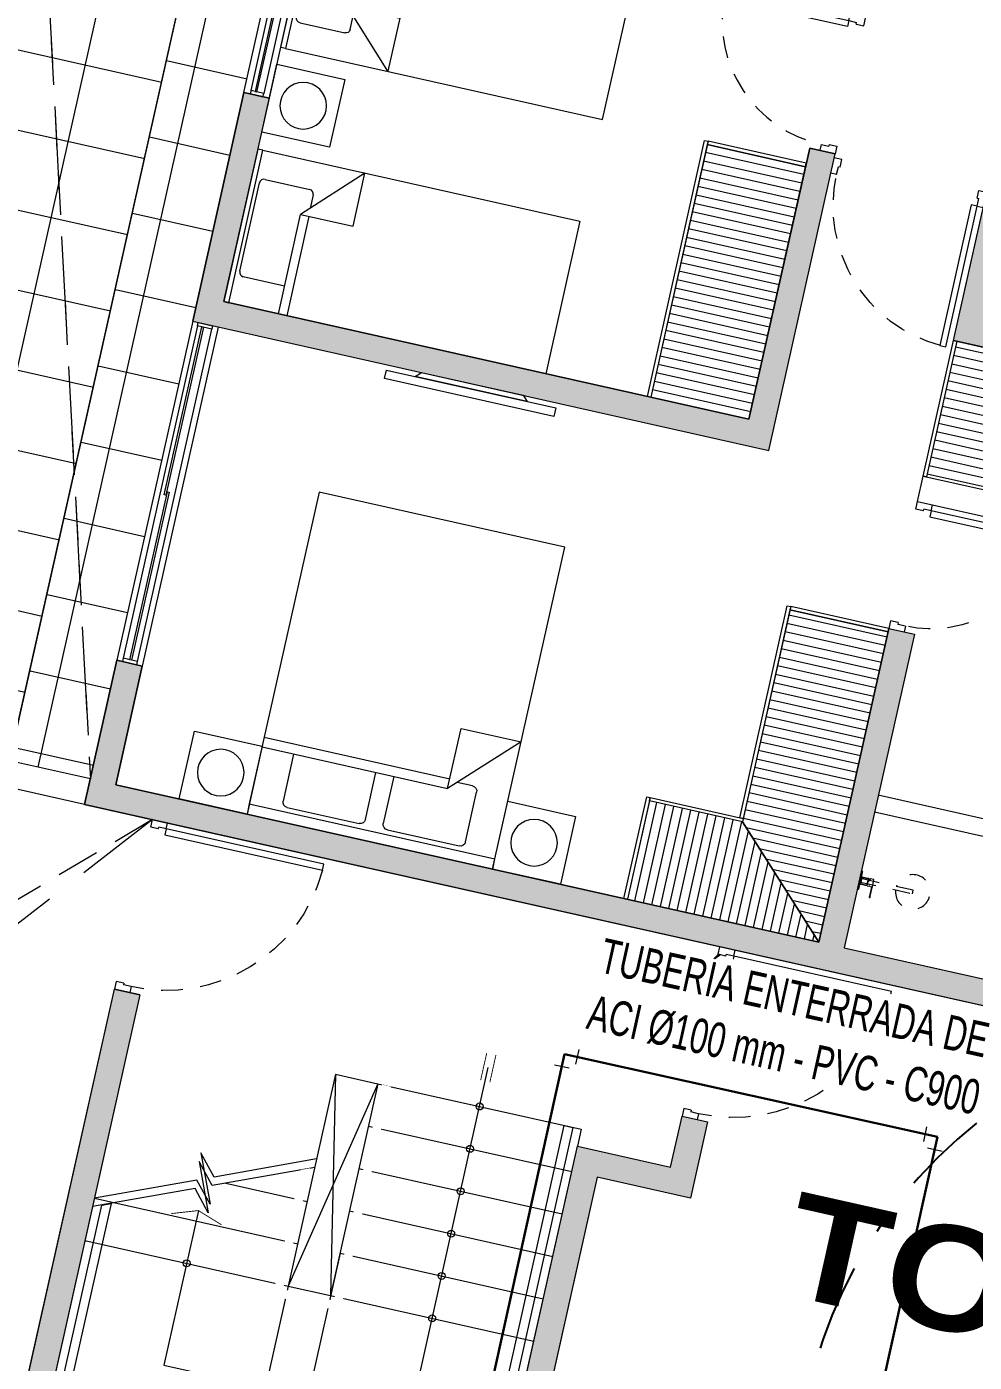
# Model space of a CAD drawing. Header units: millimetres. Extents: x 2471 to 2909, y 1327 to 1568.
# Drawn here: x 2610.78 to 2616.24, y 1438.12 to 1445.81 of the extents above; entities that cross this region are included whole.
import ezdxf
from ezdxf.xclip import XClip

# ---------------------------------------------------------------- set-up
doc = ezdxf.new("R2010")
doc.units = ezdxf.units.MM
doc.header["$XCLIPFRAME"] = 2
doc.set_wipeout_variables(frame=1)
for name, pattern in [('ACAD_ISO07W100', [3, 0, -3]), ('DASHED2', [0.375, 0.25, -0.125]), ('HIDDEN', [0.375, 0.25, -0.125]), ('TC_P1$0$HIDDEN2', [0.1875, 0.125, -0.0625]), ('TG_P1$0$DASHDOT', [1, 0.5, -0.25, 0, -0.25])]:
    doc.linetypes.add(name, pattern=pattern)
doc.layers.get('0').update_dxf_attribs({"color": 251, "lineweight": 9})
for name, color, linetype, lineweight in [('000 SOS 911 - ACCESORIOS ACI', 3, 'Continuous', 9), ('000 SOS 911 IE-Alarmas Contra Incendio', 100, 'CONTRA_FUEGO', 25), ('000 SOS 911 TEXTOS ACI', 7, 'Continuous', 9), ('000 SOS 911 TUB. ENTERRADA  ACI', 5, 'DASHED2', 25), ('A-EST PLACAS', 251, 'Continuous', 13), ('A-ESTRUCTURA-HATCH', 251, 'Continuous', 13), ('A-HATCH', 251, 'Continuous', 13), ('A-LINEAS', 251, 'Continuous', 13), ('A-MOBILIARIO', 251, 'Continuous', 13), ('A-MURO ALTO', 251, 'Continuous', 13), ('A-MURO BAJO', 251, 'Continuous', 13), ('A-MUROS', 251, 'Continuous', 13), ('A-PROYECCIONES', 251, 'HIDDEN', 13), ('A-SANITARIOS', 251, 'Continuous', 13), ('A_50_TextoSubtitulos', 251, 'Continuous', 13), ('DLP_EQUIPAMIENTO', 251, 'Continuous', 13), ('TC_P1$0$DLP_MOBILIARIO FIJO', 251, 'Continuous', 13)]:
    doc.layers.add(name, color=color, linetype=linetype, lineweight=lineweight)
doc.styles.add('ESC-50', font='romans.shx', dxfattribs={"width": 0.9, "height": 0.1})
doc.styles.add('PIPE', font='ARIALN.TTF', dxfattribs={"width": 0.8})
doc.styles.add('R140-200', font='ariblk.ttf', dxfattribs={"height": 0.5})
doc.styles.get("Standard").update_dxf_attribs({"font": 'arial.ttf'})
doc.linetypes.add('CONTRA_FUEGO', pattern='A,0.9,-0.15,["ACI",Standard,S=0.08,R=0,X=-0.08,Y=-0.03],-0.2', length=1.25)
doc.linetypes.add('Fire-50-Wall', pattern='A,0.5,-0.075,["I",ESC-50,S=1,R=0,X=-0.03,Y=-0.05],-0.05', length=0.625)

# ---------------------------------------------------------------- blocks, each defined once
blk = doc.blocks.new('ACCS.ELBOW.90')
at = {"layer": '000 SOS 911 - ACCESORIOS ACI', "color": 100}
for p, q in [((0.098, 0.168), (-0.098, 0.168)), ((0.168, -0.098), (0.168, 0.098))]:
    blk.add_line(p, q, dxfattribs=at)
at = {"layer": '000 SOS 911 - ACCESORIOS ACI', "color": 9}
for p in [(0, 0.168), (0.168, 0)]:
    blk.add_line(p, (0, 0), dxfattribs=at)
blk = doc.blocks.new('EST P2')
at = {"layer": 'A-ESTRUCTURA-HATCH'}
h = blk.add_hatch(dxfattribs=at)
h.set_pattern_fill('ANSI31', color=256, scale=0.02)
h.set_pattern_definition([(45, (-226392.07709, -8188163.05961), (-0.04490128060535, 0.04490128060535), [])])
h.paths.add_polyline_path([(-3.61, 5.05), (-3.61, 4.85), (-44.785, 4.85), (-44.785, -0.15), (-46.99, -0.15), (-46.99, -11.15), (-3.61, -11.1501), (-3.61, -11.4001), (-47.24, -11.4), (-47.24, 0.15), (-45.035, 0.15), (-45.035, 5.0497)])
h.paths.add_polyline_path([(5.8757, 4.85), (5.8757, 5.05), (35.53, 5.05), (35.53, 4.85)])
h.paths.add_polyline_path([(35.58, -11.1501), (71.88, -11.1501), (71.88, -11.4001), (35.58, -11.4)])
h.paths.add_polyline_path([(-3.56, -11.15), (35.53, -11.15), (35.53, -11.4001), (-3.56, -11.4001)])
edge = h.paths.add_edge_path()
edge.add_arc((63.3007, -0.15), 9.7, 360, 540)
edge.add_line((53.6007, -0.15), (53.8007, -0.15))
edge.add_arc((63.3007, -0.15), 9.5, 0, 180, ccw=False)
edge.add_line((72.8007, -0.15), (73.0007, -0.15))
h.paths.add_polyline_path([(47.915, 5.05), (35.58, 5.05), (35.58, 4.85), (47.915, 4.85)])
edge = h.paths.add_edge_path()
edge.add_arc((63.3007, -0.15), 3.3, 0.00108, 49.99451)
edge.add_line((65.4221, 2.3777), (65.4222, -0.15))
edge.add_line((65.4222, -0.15), (65.2722, -0.15))
edge.add_line((65.2722, -0.15), (65.2721, 2.4964))
edge.add_arc((63.3007, -0.15), 3.3, 53.31547, 179.99992)
edge.add_line((60.0007, -0.15), (59.8007, -0.15))
edge.add_arc((63.3007, -0.15), 3.5, 0.00102, 179.99993, ccw=False)
edge.add_line((66.8007, -0.1499), (66.6007, -0.1499))
edge.add_line((66.6007, -0.1499), (66.6007, -0.1499))
h.paths.add_polyline_path([(51.865, 4.85), (53.3757, 4.85), (53.3757, 5.05), (51.865, 5.05)])
blk = doc.blocks.new('A$C47ad906b')
at = {"color": 240, "true_color": 0xed1f24}
blk.add_wipeout([(-17.9532, 13.7815), (-20.1582, 13.7815), (-20.1582, 2.2315), (98.9618, 2.2315), (98.9618, 7.2315), (99.7906, 7.2315), (100.0824, 13.4817), (99.9399, 15.1384), (99.3011, 17.2957), (98.434, 18.891), (96.5864, 20.9381), (95.1524, 21.9277), (93.5658, 22.6443), (92.3725, 22.9752), (90.3824, 23.1815), (88.3592, 22.9682), (87.1113, 22.6133), (85.5861, 21.9127), (83.9074, 20.704), (82.6862, 19.3856), (82.1939, 18.6815), (75.1468, 18.6815), (75.1468, 19.1315), (74.5468, 19.1315), (74.5468, 18.6815), (70.6718, 18.6815), (70.6718, 19.1315), (70.0718, 19.1315), (70.0718, 18.6815), (59.808, 18.6815), (59.808, 19.5314), (55.8578, 19.5314), (55.8578, 18.6815), (37.3918, 18.6815), (9.6018, 18.6818), (9.6018, 19.1315), (9.0018, 19.1315), (9.0018, 18.6817), (7.6574, 18.6815), (7.6574, 19.5315), (3.7074, 19.5315), (3.7074, 18.6818), (-19.1926, 18.6819), (-19.1926, 18.4815), (-17.9532, 18.4815)], dxfattribs=at)
blk.add_blockref('EST P2', (27.0859, 13.6317))
blk = doc.blocks.new('TC_P1$0$EST.P1')
at = {"layer": 'A-EST PLACAS'}
h = blk.add_hatch(color=8, dxfattribs=at)
h.dxf.hatch_style = 1
h.paths.add_polyline_path([(9.15, 0.06), (9.15, 6.125), (10.65, 6.125), (10.65, 5.375), (10.8, 5.375), (10.8, 6.325), (9, 6.325), (9, 5.45), (7.5, 5.45), (7.5, 5.95), (7.35, 5.95), (7.35, 5.25), (9, 5.25), (9, 0.06)])
h.paths.add_polyline_path([(30.25, 10.125), (28.65, 10.125), (28.65, 13.225), (29.85, 13.225), (29.85, 13.375), (28.5, 13.375), (28.5, 9.975), (30.25, 9.975)])
h.paths.add_polyline_path([(31.05, 13.375), (31.2, 13.375), (31.2, 9.975), (31.05, 9.975)])
h.paths.add_polyline_path([(36.55, 13.85), (36.85, 13.85), (36.85, 13.7), (36.7, 13.7), (36.7, 10.625), (36.55, 10.625)])
h.paths.add_polyline_path([(33.6, 13.225), (33.6, 10.125), (32, 10.125), (32, 9.975), (33.75, 9.975), (33.75, 13.375), (32.4, 13.375), (32.4, 13.225)])
h.paths.add_polyline_path([(42.85, 13.7), (43.45, 13.7), (43.45, 13.85), (42.7, 13.85), (42.7, 10.45), (43.85, 10.45), (43.85, 10.6), (42.85, 10.6)])
h.paths.add_polyline_path([(44.65, 13.85), (44.65, 10.45), (44.8, 10.45), (44.8, 13.85)])
h.paths.add_polyline_path([(45.6, 10.6), (47.2, 10.6), (47.2, 13.7), (46, 13.7), (46, 13.85), (47.35, 13.85), (47.35, 10.45), (45.6, 10.45)])
h.paths.add_polyline_path([(42.85, 0.15), (43.45, 0.15), (43.45, 0), (42.7, 0), (42.7, 3.4), (43.85, 3.4), (43.85, 3.25), (42.85, 3.25)])
h.paths.add_polyline_path([(44.65, 0), (44.65, 3.4), (44.8, 3.4), (44.8, 0)])
h.paths.add_polyline_path([(45.6, 3.25), (47.2, 3.25), (47.2, 0.15), (46, 0.15), (46, 0), (47.35, 0), (47.35, 3.4), (45.6, 3.4)])
h.paths.add_polyline_path([(40, 3.5), (39.85, 3.5), (39.85, 0.15), (39.7, 0.15), (39.7, 0), (40, 0)])
h.paths.add_polyline_path([(30.25, 3.725), (28.65, 3.725), (28.65, 0.625), (29.85, 0.625), (29.85, 0.475), (28.5, 0.475), (28.5, 3.875), (30.25, 3.875)])
h.paths.add_polyline_path([(31.05, 0.475), (31.2, 0.475), (31.2, 3.875), (31.05, 3.875)])
h.paths.add_polyline_path([(36.55, 0), (36.85, 0), (36.85, 0.15), (36.7, 0.15), (36.7, 3.225), (36.55, 3.225)])
h.paths.add_polyline_path([(33.6, 0.625), (33.6, 3.725), (32, 3.725), (32, 3.875), (33.75, 3.875), (33.75, 0.475), (32.4, 0.475), (32.4, 0.625)])
h.paths.add_polyline_path([(23.65, 9.025), (23.65, 10.025), (23.5, 10.025), (23.5, 9.025)], flags=17)
h.paths.add_polyline_path([(17.1, 10.125), (18.7, 10.125), (18.7, 13.225), (17.5, 13.225), (17.5, 13.375), (18.85, 13.375), (18.85, 9.975), (17.1, 9.975)])
h.paths.add_polyline_path([(16.3, 13.375), (16.15, 13.375), (16.15, 9.975), (16.3, 9.975)])
h.paths.add_polyline_path([(10.5, 13.85), (10.5, 13.7), (10.65, 13.7), (10.65, 10.625), (10.8, 10.625), (10.8, 13.85)])
h.paths.add_polyline_path([(21.1, 7.525), (11.7, 7.525), (11.7, 7.675), (15.25, 7.675), (15.25, 9.075), (15.45, 9.075), (15.45, 7.675), (17.85, 7.675), (17.85, 8.925), (16.2, 8.925), (16.2, 9.075), (18, 9.075), (18, 7.675), (21.1, 7.675)])
h.paths.add_polyline_path([(13.75, 13.225), (13.75, 10.125), (15.35, 10.125), (15.35, 9.975), (13.6, 9.975), (13.6, 13.375), (14.95, 13.375), (14.95, 13.225)])
h.paths.add_polyline_path([(9, 8.6), (7.35, 8.6), (7.35, 7.9), (7.5, 7.9), (7.5, 8.4), (9, 8.4), (9, 7.525), (10.8, 7.525), (10.8, 8.475), (10.65, 8.475), (10.65, 7.725), (9.15, 7.725), (9.15, 13.79), (9, 13.79)])
h.paths.add_polyline_path([(4.5, 13.7), (3.9, 13.7), (3.9, 13.85), (4.65, 13.85), (4.65, 10.45), (3.5, 10.45), (3.5, 10.6), (4.5, 10.6)])
h.paths.add_polyline_path([(2.7, 13.85), (2.7, 10.45), (2.55, 10.45), (2.55, 13.85)])
h.paths.add_polyline_path([(1.75, 10.6), (0.15, 10.6), (0.15, 13.7), (1.35, 13.7), (1.35, 13.85), (0, 13.85), (0, 10.45), (1.75, 10.45)])
h.paths.add_polyline_path([(2.7, 0), (2.7, 3.4), (2.55, 3.4), (2.55, 0)])
h.paths.add_polyline_path([(1.75, 3.25), (0.15, 3.25), (0.15, 0.15), (1.35, 0.15), (1.35, 0), (0, 0), (0, 3.4), (1.75, 3.4)])
h.paths.add_polyline_path([(7.35, 3.5), (7.5, 3.5), (7.5, 0.15), (7.65, 0.15), (7.65, 0), (7.35, 0)])
h.paths.add_polyline_path([(17.1, 3.725), (18.7, 3.725), (18.7, 0.625), (17.5, 0.625), (17.5, 0.475), (18.85, 0.475), (18.85, 3.875), (17.1, 3.875)])
h.paths.add_polyline_path([(16.3, 0.475), (16.15, 0.475), (16.15, 3.875), (16.3, 3.875)])
h.paths.add_polyline_path([(10.8, 0), (10.5, 0), (10.5, 0.15), (10.65, 0.15), (10.65, 3.225), (10.8, 3.225)])
h.paths.add_polyline_path([(13.75, 0.625), (13.75, 3.725), (15.35, 3.725), (15.35, 3.875), (13.6, 3.875), (13.6, 0.475), (14.95, 0.475), (14.95, 0.625)])
h.paths.add_polyline_path([(38.35, 6.325), (36.55, 6.325), (36.55, 5.375), (36.7, 5.375), (36.7, 6.125), (38.2, 6.125), (38.2, 0.06), (38.35, 0.06), (38.35, 5.25), (40, 5.25), (40, 5.95), (39.85, 5.95), (39.85, 5.45), (38.35, 5.45)])
h.paths.add_polyline_path([(4.65, 0), (4.65, 3.4), (3.5, 3.4), (3.5, 3.25), (4.5, 3.25), (4.5, 0.15), (3.9, 0.15), (3.9, 0)])
h.paths.add_polyline_path([(1.7468, 8.35), (1.6, 8.35), (1.6, 9.55), (3.75, 9.55), (3.75, 9.4), (1.75, 9.4), (1.75, 8.35)], flags=17)
h.paths.add_polyline_path([(1.7468, 5.5), (1.6, 5.5), (1.6, 4.3), (3.75, 4.3), (3.75, 4.45), (1.75, 4.45), (1.75, 5.5)], flags=17)
h.paths.add_polyline_path([(7.5001, 7), (4.65, 7), (4.65, 9.55), (4.5, 9.55), (4.5, 7), (1.75, 7), (1.75, 7.6), (1.6, 7.6), (1.6, 7), (-1.2, 7), (-1.2, 11.05), (-1.35, 11.05), (-1.35, 2.8), (-1.2, 2.8), (-1.2, 6.85), (1.6, 6.85), (1.6, 6.25), (1.75, 6.25), (1.75, 6.85), (4.5, 6.85), (4.5, 4.3), (4.65, 4.3), (4.65, 6.85), (7.5001, 6.85)])
h.paths.add_polyline_path([(25.8, 6.175), (29.35, 6.175), (29.35, 4.775), (31.15, 4.775), (31.15, 4.925), (29.5, 4.925), (29.5, 6.175), (31.9, 6.175), (31.9, 4.775), (32.1, 4.775), (32.1, 6.175), (35.65, 6.175), (35.65, 6.325), (25.65, 6.325), (25.65, 0.475), (26.5, 0.475), (26.5, 0.625), (25.8, 0.625), (25.8, 4.775), (27.65, 4.775), (27.65, 4.925), (25.8, 4.925)])
h.paths.add_polyline_path([(22.7, 1.025), (25.35, 1.025), (25.35, 3.675), (23, 3.675), (23, 4.225), (22.7, 4.225), (22.7, 4.375), (23.15, 4.375), (23.15, 3.825), (25.35, 3.825), (25.35, 6.325), (25.5, 6.325), (25.5, 0.875), (22.7, 0.875)])
h.paths.add_polyline_path([(21.7, 0.475), (20.85, 0.475), (20.85, 0.625), (21.55, 0.625), (21.55, 4.775), (19.7, 4.775), (19.7, 4.925), (21.55, 4.925), (21.55, 6.175), (18, 6.175), (18, 4.775), (16.2, 4.775), (16.2, 4.925), (17.85, 4.925), (17.85, 6.175), (15.45, 6.175), (15.45, 4.775), (15.25, 4.775), (15.25, 6.175), (11.7, 6.175), (11.7, 6.325), (21.7, 6.325)])
h.paths.add_polyline_path([(7.35, 13.85), (7.35, 10.35), (7.5, 10.35), (7.5, 13.7), (7.65, 13.7), (7.65, 13.85)])
h.paths.add_polyline_path([(21.35, 8.925), (21.55, 8.925), (21.55, 7.525), (23.65, 7.525), (23.65, 8.125), (23.5, 8.125), (23.5, 7.675), (21.7, 7.675), (21.7, 11.375), (23.5, 11.375), (23.5, 10.925), (23.65, 10.925), (23.65, 11.575), (21.7, 11.575), (21.7, 13.375), (20.85, 13.375), (20.85, 13.225), (21.55, 13.225), (21.55, 9.075), (19.3, 9.075), (19.3, 8.925), (21.45, 8.925)])
h.paths.add_polyline_path([(38.35, 13.79), (38.35, 8.6), (40, 8.6), (40, 7.9), (39.85, 7.9), (39.85, 8.4), (38.35, 8.4), (38.35, 7.525), (36.55, 7.525), (36.55, 8.475), (36.7, 8.475), (36.7, 7.725), (38.2, 7.725), (38.2, 13.79)])
h.paths.add_polyline_path([(45.75, 7), (48.55, 7), (48.55, 11.05), (48.7, 11.05), (48.7, 2.8), (48.55, 2.8), (48.55, 6.85), (45.75, 6.85), (45.75, 6.25), (45.6, 6.25), (45.6, 6.85), (42.85, 6.85), (42.85, 4.3), (42.7, 4.3), (42.7, 6.85), (39.8499, 6.85), (39.8499, 7), (42.7, 7), (42.7, 9.55), (42.85, 9.55), (42.85, 7), (45.6, 7), (45.6, 7.6), (45.75, 7.6)])
h.paths.add_polyline_path([(40, 13.85), (39.7, 13.85), (39.7, 13.7), (39.85, 13.7), (39.85, 10.35), (40, 10.35)])
h.paths.add_polyline_path([(45.6032, 8.35), (45.75, 8.35), (45.75, 9.55), (43.6, 9.55), (43.6, 9.4), (45.6, 9.4), (45.6, 8.35)], flags=17)
h.paths.add_polyline_path([(45.6032, 5.5), (45.75, 5.5), (45.75, 4.3), (43.6, 4.3), (43.6, 4.45), (45.6, 4.45), (45.6, 5.5)], flags=17)
h.paths.add_polyline_path([(25.35, 7.525), (25.5, 7.525), (25.5, 11.575), (25.35, 11.575)])
h.paths.add_polyline_path([(25.8, 8.925), (28.05, 8.925), (28.05, 9.075), (25.8, 9.075), (25.8, 13.225), (26.5, 13.225), (26.5, 13.375), (25.65, 13.375), (25.65, 7.525), (25.8, 7.525)])
h.paths.add_polyline_path([(26.25, 7.675), (26.25, 7.525), (35.65, 7.525), (35.65, 7.675), (32.1, 7.675), (32.1, 9.075), (31.9, 9.075), (31.9, 7.675), (29.5, 7.675), (29.5, 8.925), (31.15, 8.925), (31.15, 9.075), (29.35, 9.075), (29.35, 7.675)])
for points in [[(21.7, 0.475), (20.85, 0.475), (20.85, 0.625), (21.55, 0.625), (21.55, 4.775), (19.7, 4.775), (19.7, 4.925), (21.55, 4.925), (21.55, 6.175), (18, 6.175), (18, 4.775), (16.2, 4.775), (16.2, 4.925), (17.85, 4.925), (17.85, 6.175), (15.45, 6.175), (15.45, 4.775), (15.25, 4.775), (15.25, 6.175), (11.7, 6.175), (11.7, 6.325), (21.7, 6.325)], [(22.7, 1.025), (25.35, 1.025), (25.35, 3.675), (23, 3.675), (23, 4.225), (22.7, 4.225), (22.7, 4.375), (23.15, 4.375), (23.15, 3.825), (25.35, 3.825), (25.35, 6.325), (25.5, 6.325), (25.5, 0.875), (22.7, 0.875)], [(17.1, 3.725), (18.7, 3.725), (18.7, 0.625), (17.5, 0.625), (17.5, 0.475), (18.85, 0.475), (18.85, 3.875), (17.1, 3.875)]]:
    blk.add_lwpolyline(points, close=True)
blk = doc.blocks.new('*U805')
for p, q in [((0.01, 0.955), (0.01, 1)), ((0.1, 0.965), (0.1, 1)), ((0.055, 0.955), (0.01, 0.955)), ((0.1, 0.965), (0.055, 0.965)), ((0.055, 0.955), (0.055, 0.965)), ((0.055, 0.045), (0.01, 0.045)), ((0.01, 0.045), (0.01, 0)), ((0.055, 0.045), (0.055, 0.035)), ((0.1, 0.035), (0.055, 0.035)), ((0.1, 0.035), (0.1, 0))]:
    blk.add_line(p, q)
blk.add_lwpolyline([(1.03, 0.07), (1.03, 0.035), (0.1, 0.035), (0.1, 0.07)], close=True)
at = {"color": 7, "linetype": 'TC_P1$0$HIDDEN2'}
blk.add_arc((0.0995, 0.0338), 0.9312, 2.23015, 89.96723, dxfattribs=at)
blk = doc.blocks.new('TC_P1$0$N.03')
at = {"layer": 'A-LINEAS'}
blk.add_line((-0.75, 2.2, 0), (-2.8296, 2.2, 0), dxfattribs=at)
at = {"layer": 'A-LINEAS', "linetype": 'Continuous'}
for p, q in [((-2.6, 1.6, 0), (-1.35, 1.35, 0)), ((-2.6, 1.35, 0), (-1.35, 1.6, 0))]:
    blk.add_line(p, q, dxfattribs=at)
at = {"layer": 'A-LINEAS', "color": 4, "const_width": 0.005, "elevation": 0}
for points in [[(-2.7492, 2.2272), (-2.9099, 2.2272)], [(-2.7492, 2.1729), (-2.9099, 2.1729)], [(-1.6105, 0.8974), (-1.6613, 0.75), (-1.6105, 0.6026)]]:
    blk.add_lwpolyline(points, dxfattribs=at)
at = {"layer": 'A-LINEAS', "elevation": 0}
blk.add_lwpolyline([(-1.6613, 0.75), (-0.75, 0.75), (-0.75, 2.2)], dxfattribs=at)
at = {"layer": 'A-LINEAS', "linetype": 'Continuous', "elevation": 0}
for points in [[(-2.1, 1.35), (-1.8692, 0.7962), (-1.9885, 0.6923), (-1.7115, 0.8077), (-1.8308, 0.7039), (-1.6, 0.15)], [(-2.05, 1.35), (-1.8192, 0.7962), (-1.9385, 0.6923), (-1.6615, 0.8077), (-1.7808, 0.7039), (-1.55, 0.15)]]:
    blk.add_lwpolyline(points, dxfattribs=at)
at = {"layer": 'A-LINEAS', "linetype": 'Continuous'}
for centre in [(-2.6, 2.2, 0), (-2.35, 2.2, 0), (-2.1, 2.2, 0), (-1.85, 2.2, 0), (-1.6, 2.2, 0), (-1.35, 2.2, 0), (-1.35, 0.75, 0)]:
    blk.add_circle(centre, 0.02, dxfattribs=at)
at = {"layer": 'A-MURO BAJO'}
for p, q in [((-2.6, 1.6, 0), (-2.6, 2.8, 0)), ((-2.6, 2.8, 0), (-2.5, 2.8, 0)), ((-2.35, 1.6, 0), (-2.35, 2.8, 0)), ((-2.1, 1.6, 0), (-2.1, 2.8, 0)), ((-1.85, 1.6, 0), (-1.85, 2.8, 0)), ((-1.6, 1.6, 0), (-1.6, 2.8, 0)), ((-1.35, 1.6, 0), (-1.35, 2.8, 0)), ((-2.6, 1.6, 0), (-1.35, 1.6, 0)), ((-2.6, 1.35, 0), (-2.6, 1.6, 0)), ((-1.6, 1.6, 0), (-0.15, 1.6, 0)), ((-1.35, 1.35, 0), (-1.35, 1.6, 0)), ((-2.6, 1.35, 0), (-1.35, 1.35, 0)), ((-1.85, 0.87, 0), (-1.85, 1.35, 0)), ((-1.6, 0.15, 0), (-1.6, 1.35, 0)), ((-1.35, 1.35, 0), (-0.15, 1.35, 0)), ((-1.35, 0.15, 0), (-1.35, 1.35, 0))]:
    blk.add_line(p, q, dxfattribs=at)
at = {"layer": 'A-MUROS'}
for p, q in [((-3.8, -0.4), (-3.8, 5.45)), ((-2.8, 3.35), (-2.8, 3.5)), ((-2.8, 3.5), (-2.35, 3.5)), ((-2.35, 3.5), (-2.35, 2.95)), ((-2.5, 3.35), (-2.8, 3.35)), ((-2.5, 2.8), (-2.5, 3.35)), ((-2.35, 2.95), (-0.15, 2.95)), ((-0.15, 2.8), (-2.5, 2.8)), ((-2.8, 0.15), (-0.15, 0.15)), ((-2.8, 0.15), (-2.8, 0)), ((0, 0), (-2.8, 0))]:
    blk.add_line(p, q, dxfattribs=at)
at = {"layer": 'DLP_EQUIPAMIENTO', "elevation": 0}
blk.add_lwpolyline([(-1.5708, 0.2), (-1.5917, 0.25), (-1.5917, 0.25), (-0.25, 0.25), (-0.25, 2.7), (-2.6, 2.7), (-2.6, 2.75), (-0.2, 2.75), (-0.2, 0.2), (-1.5708, 0.2)], close=True, dxfattribs=at)
at = {"layer": 'A-MOBILIARIO', "xscale": -1, "rotation": 270}
for p in [(-3.8, 3.34, 0), (-3.8, -0.01, 0)]:
    blk.add_blockref('*U805', p, dxfattribs=at)
blk.add_wipeout([(-2.0396, 1.325), (-2.0188, 1.275), (-1.275, 1.275), (-1.275, 1.675), (-2.6, 1.675), (-2.6, 1.625), (-1.325, 1.625), (-1.325, 1.325)]).translate(0, 0, 0).dxf.layer = 'DLP_EQUIPAMIENTO'
blk = doc.blocks.new('*U815')
for p, q in [((0.01, 0.855), (0.01, 0.9)), ((0.055, 0.855), (0.01, 0.855)), ((0.1, 0.865), (0.055, 0.865)), ((0.055, 0.855), (0.055, 0.865)), ((0.1, 0.865), (0.1, 0.9)), ((0.055, 0.045), (0.01, 0.045)), ((0.01, 0.045), (0.01, 0)), ((0.055, 0.045), (0.055, 0.035)), ((0.1, 0.035), (0.055, 0.035)), ((0.1, 0.035), (0.1, 0))]:
    blk.add_line(p, q)
blk.add_lwpolyline([(0.93, 0.07), (0.93, 0.035), (0.1, 0.035), (0.1, 0.07)], close=True)
at = {"color": 7, "linetype": 'TC_P1$0$HIDDEN2'}
blk.add_arc((0.0995, 0.0339), 0.8311, 2.23015, 89.96723, dxfattribs=at)
blk = doc.blocks.new('TC_P1$0$A$C4BFA03A9')
for points in [[(0.06, -0.5), (0.11, -0.5), (0.11, 0.5), (0.06, 0.5)], [(0.03, -0.3), (0.06, -0.33), (0.06, 0.33), (0.03, 0.3)]]:
    blk.add_lwpolyline(points, close=True)
blk = doc.blocks.new('TC_P1$0$CAMA 2PLAZAS C_VELADOR')
for p, q in [((-1.8499, 0), (-0.3999, 0)), ((-1.8499, -0.06), (-1.8499, 0)), ((-0.3999, 0), (-0.3999, -0.06))]:
    blk.add_line(p, q)
at = {"linetype": 'Continuous'}
for p, q in [((-1.8499, -0.06), (-0.3999, -0.06)), ((-1.8499, -1.9), (-1.8499, -0.06)), ((-0.3999, -0.06), (-0.3999, -1.9)), ((-1.6633, -0.3958), (-1.6633, -0.1184)), ((-1.6327, -0.0878), (-1.2086, -0.0878)), ((-1.1779, -0.1184), (-1.1779, -0.3958)), ((-1.0719, -0.3958), (-1.0719, -0.1184)), ((-1.0413, -0.0878), (-0.6172, -0.0878)), ((-0.5866, -0.1184), (-0.5866, -0.4118)), ((-1.8499, -0.396), (-0.7546, -0.396)), ((-0.7546, -0.452), (-1.8499, -0.452)), ((-0.3999, -0.7507), (-0.7546, -0.396)), ((-0.7546, -0.396), (-0.7546, -0.7507)), ((-0.6172, -0.4424), (-0.7082, -0.4424)), ((-0.7546, -0.7507), (-0.3999, -0.7507)), ((-0.3999, -1.9), (-1.8499, -1.9))]:
    blk.add_line(p, q, dxfattribs=at)
for points in [[(-2.2499, -0.4), (-1.8499, -0.4), (-1.8499, 0), (-2.2499, 0)], [(-0.4, -0.4), (0, -0.4), (0, 0), (-0.4, 0)]]:
    blk.add_lwpolyline(points, close=True)
for centre in [(-2.0499, -0.2), (-0.2, -0.2)]:
    blk.add_circle(centre, 0.1344)
for centre, start, end in [((-1.6327, -0.1184), 90, 180), ((-1.2086, -0.1184), 0, 90), ((-1.0413, -0.1184), 90, 180), ((-0.6172, -0.1184), 0, 90), ((-0.6172, -0.4118), 270, 0)]:
    blk.add_arc(centre, 0.0306, start, end, dxfattribs=at)
blk = doc.blocks.new('*U814')
for p, q in [((0.01, 0.755), (0.01, 0.8)), ((0.1, 0.765), (0.1, 0.8)), ((0.055, 0.755), (0.01, 0.755)), ((0.1, 0.765), (0.055, 0.765)), ((0.055, 0.755), (0.055, 0.765)), ((0.055, 0.045), (0.01, 0.045)), ((0.01, 0.045), (0.01, 0)), ((0.055, 0.045), (0.055, 0.035)), ((0.1, 0.035), (0.055, 0.035)), ((0.1, 0.035), (0.1, 0))]:
    blk.add_line(p, q)
blk.add_lwpolyline([(0.83, 0.07), (0.83, 0.035), (0.1, 0.035), (0.1, 0.07)], close=True)
at = {"color": 7, "linetype": 'TC_P1$0$HIDDEN2'}
blk.add_arc((0.0996, 0.034), 0.731, 2.23015, 89.96723, dxfattribs=at)
blk = doc.blocks.new('TC_P1$0$VP.120')
at = {"layer": 'A-MURO BAJO'}
for p, q in [((0, 0), (1.2, 0)), ((0, -0.15), (1.2, -0.15))]:
    blk.add_line(p, q, dxfattribs=at)
at = {"layer": 'TC_P1$0$DLP_MOBILIARIO FIJO', "color": 251}
for p, q in [((0.02, -0.0375), (1.18, -0.0375)), ((1.18, -0.1125), (0.02, -0.1125))]:
    blk.add_line(p, q, dxfattribs=at)
at = {"layer": 'TC_P1$0$DLP_MOBILIARIO FIJO', "color": 6}
for points in [[(0, -0.1125), (0.02, -0.1125), (0.02, -0.0375), (0, -0.0375)], [(1.2, -0.1125), (1.18, -0.1125), (1.18, -0.0375), (1.2, -0.0375)]]:
    blk.add_lwpolyline(points, close=True, dxfattribs=at)
at = {"layer": 'TC_P1$0$DLP_MOBILIARIO FIJO', "elevation": 0}
for points in [[(0.61, -0.0625), (0.02, -0.0625), (0.02, -0.0725), (0.61, -0.0725)], [(0.59, -0.0875), (1.18, -0.0875), (1.18, -0.0775), (0.59, -0.0775)]]:
    blk.add_lwpolyline(points, close=True, dxfattribs=at)
blk = doc.blocks.new('*U816')
for p, q in [((0.01, 0.705), (0.01, 0.75)), ((0.055, 0.705), (0.01, 0.705)), ((0.1, 0.715), (0.055, 0.715)), ((0.055, 0.705), (0.055, 0.715)), ((0.1, 0.715), (0.1, 0.75)), ((0.055, 0.045), (0.01, 0.045)), ((0.01, 0.045), (0.01, 0)), ((0.055, 0.045), (0.055, 0.035)), ((0.1, 0.035), (0.055, 0.035)), ((0.1, 0.035), (0.1, 0))]:
    blk.add_line(p, q)
blk.add_lwpolyline([(0.78, 0.07), (0.78, 0.035), (0.1, 0.035), (0.1, 0.07)], close=True)
at = {"color": 7, "linetype": 'TC_P1$0$HIDDEN2'}
blk.add_arc((0.0996, 0.0341), 0.6809, 2.23015, 89.96723, dxfattribs=at)
blk = doc.blocks.new('TC_P1$0$ducha marsano')
at = {"linetype": 'TC_P1$0$HIDDEN2', "ltscale": 0.5, "extrusion": (-4.9425e-10, -7.91123e-10, -1)}
for p, q in [((-0.01, 0), (0.01, 0)), ((0.01, 0), (0.01, -0.3155)), ((-0.0205, -0.08), (-0.0205, -0.0601)), ((-0.0155, -0.058), (-0.0157, -0.058)), ((-0.01, -0.3155), (-0.01, 0)), ((0.0225, -0.0515), (-0.0001, -0.0515)), ((0.0225, -0.0515), (0.0225, -0.0627)), ((0.0225, -0.0682), (0.0225, -0.077)), ((0.021, -0.0815), (-0.019, -0.0815)), ((0.025, -0.0815), (0.021, -0.0815)), ((0.0225, -0.077), (0.025, -0.077)), ((0.025, -0.077), (0.0771, -0.077)), ((0.0771, -0.0815), (0.025, -0.0815)), ((0.0771, -0.077), (0.0816, -0.077)), ((0.0816, -0.0815), (0.0771, -0.0815)), ((0.0816, -0.077), (0.082, -0.077)), ((0.082, -0.0815), (0.0816, -0.0815)), ((0.082, -0.077), (0.084, -0.077)), ((0.084, -0.0815), (0.082, -0.0815)), ((0.0855, -0.0785), (0.0855, -0.08)), ((0.01, -0.3155), (-0.01, -0.3155))]:
    blk.add_line(p, q, dxfattribs=at)
for centre, radius, start, end in [((-0.0004, -0.0462), 0.02, 323.95812, 354.92979), ((0.0004, -0.0462), 0.02, 185.07021, 195.2705), ((0.019, -0.08), 0.0015, 270, 360), ((-0.084, -0.0785), 0.0015, 90, 180), ((-0.084, -0.08), 0.0015, 180, 270), ((0, -0.3155), 0.1, 95.73917, 84.26083)]:
    blk.add_arc(centre, radius, start, end, dxfattribs=at)
at = {"linetype": 'TC_P1$0$HIDDEN2', "ltscale": 0.5, "extrusion": (-4.94252e-10, -7.91124e-10, -1)}
blk.add_ellipse((0, -0.0515), major_axis=(-0.0225, -0.0095), ratio=0.001448, start_param=0.425436, end_param=1.567366, dxfattribs=at)
at = {"linetype": 'TC_P1$0$HIDDEN2', "ltscale": 0.5}
for points, degree in [([(-0.0305, 0), (0, 0), (0.0305, 0)], 2), ([(0.0305, 0), (0.0415, 0), (0.0525, 0)], 2), ([(0.0525, 0), (0.0525, -0.0038), (0.0525, -0.0075)], 2), ([(-0.0525, 0), (-0.0525, -0.0038), (-0.0525, -0.0075)], 2), ([(-0.0525, 0), (-0.0415, 0), (-0.0305, 0)], 2), ([(-0.0525, -0.0075), (-0.0525, -0.0075), (-0.0525, -0.0075)], 2), ([(0.0305, -0.008), (0, -0.008), (-0.0305, -0.008)], 2), ([(-0.0215, -0.008), (-0.0215, -0.0093), (-0.0215, -0.0105)], 2), ([(-0.021, -0.011), (-0.007, -0.011), (0.007, -0.011), (0.021, -0.011)], 3), ([(-0.02, -0.011), (-0.02, -0.0294), (-0.02, -0.0477)], 2), ([(-0.0197, -0.048), (0, -0.048), (0.0197, -0.048)], 2), ([(0.02, -0.011), (0.02, -0.0294), (0.02, -0.0477)], 2), ([(0.0215, -0.008), (0.0215, -0.0093), (0.0215, -0.0105)], 2)]:
    blk.add_open_spline(points, degree=degree, dxfattribs=at)
for points, weights in [([(-0.0525, -0.0075), (-0.0525, -0.0075), (-0.0525, -0.0075)], [1, 0.990847086912, 0.982266230892]), ([(-0.052, -0.008), (-0.0525, -0.008), (-0.0525, -0.0075)], [1, 0.707106781193, 1]), ([(-0.0215, -0.0105), (-0.0215, -0.011), (-0.021, -0.011)], [1, 0.70710678154, 1]), ([(-0.02, -0.0477), (-0.02, -0.048), (-0.0197, -0.048)], [1, 0.707106780138, 1]), ([(0.02, -0.0477), (0.02, -0.048), (0.0197, -0.048)], [1, 0.707106779703, 1]), ([(0.0211, -0.011), (0.0211, -0.011), (0.021, -0.011)], [1, 0.992411795776, 1]), ([(0.052, -0.008), (0.0521, -0.008), (0.0521, -0.008)], [1, 0.992411795771, 1])]:
    blk.add_rational_spline(points, weights, degree=2, dxfattribs=at)
for points, knots in [([(-0.0305, -0.008), (-0.0332, -0.008), (-0.0374, -0.008), (-0.0424, -0.008), (-0.0458, -0.008), (-0.0486, -0.008), (-0.0512, -0.008), (-0.052, -0.008), (-0.052, -0.008)], [0, 0, 0, 0, 8.104572, 12.495263, 16.885954, 21.276645, 25.667336, 33.771908, 33.771908, 33.771908, 33.771908]), ([(0.0225, -0.0682), (0.0225, -0.0682), (0.0225, -0.0682), (0.0225, -0.0679), (0.0224, -0.0677), (0.0224, -0.0672), (0.0224, -0.0669), (0.0223, -0.0662), (0.0223, -0.0658), (0.0223, -0.0652), (0.0223, -0.0648), (0.0224, -0.0641), (0.0224, -0.0638), (0.0224, -0.0633), (0.0225, -0.0631), (0.0225, -0.0628), (0.0225, -0.0627), (0.0225, -0.0627)], [0.4148436, 0.4148436, 0.4148436, 0.4148436, 0.5185541, 0.5185541, 0.6222645, 0.6222645, 0.7259759, 0.7259759, 0.8296873, 0.8296873, 0.9333987, 0.9333987, 1.03711, 1.03711, 1.1408205, 1.1408205, 1.2445309, 1.2445309, 1.2445309, 1.2445309]), ([(0.052, -0.008), (0.052, -0.008), (0.0512, -0.008), (0.0486, -0.008), (0.0458, -0.008), (0.0424, -0.008), (0.0374, -0.008), (0.0332, -0.008), (0.0305, -0.008)], [0, 0, 0, 0, 8.104572, 12.495263, 16.885954, 21.276645, 25.667336, 33.771908, 33.771908, 33.771908, 33.771908])]:
    blk.add_open_spline(points, degree=3, knots=knots, dxfattribs=at)
for points, weights, degree, knots in [([(0.0211, -0.011), (0.0211, -0.011), (0.0211, -0.011), (0.0211, -0.011), (0.0214, -0.0109), (0.0215, -0.0107), (0.0215, -0.0105)], [0.918641037743, 0.918640949346, 0.918640860949, 0.918640772552, 0.789223156395, 0.789223156395, 0.918640772552], 3, [0.1238988, 0.1238988, 0.1238988, 0.1238988, 0.1238993, 0.1238993, 0.1238993, 0.78603, 0.78603, 0.78603, 0.78603]), ([(0.0521, -0.008), (0.0521, -0.008), (0.0521, -0.008), (0.0525, -0.0079), (0.0525, -0.0075)], [0.918641037749, 0.918640905153, 0.918640772558, 0.724517853988, 0.918640772558], 2, [0.1238988, 0.1238988, 0.1238988, 0.1238993, 0.1238993, 0.7860311, 0.7860311, 0.7860311])]:
    blk.add_rational_spline(points, weights, degree=degree, knots=knots, dxfattribs=at)
blk = doc.blocks.new('TC_P1$0$1 PLAZA')
for p, q in [((-0.2592, -0.0513), (0.2619, -0.0513)), ((-0.2859, -0.3221), (-0.2859, -0.0781)), ((0.2887, -0.0781), (0.2887, -0.3415)), ((-0.45, -0.3221), (0.1356, -0.3221)), ((0.1356, -0.371), (-0.45, -0.371)), ((0.45, -0.6318), (0.1356, -0.3221)), ((0.1356, -0.3221), (0.1356, -0.6318)), ((0.2619, -0.3683), (0.1825, -0.3683)), ((0.1356, -0.6318), (0.45, -0.6318))]:
    blk.add_line(p, q)
at = {"extrusion": (4.49068e-08, -3.60286e-08, 1), "elevation": 0}
blk.add_lwpolyline([(-0.45, -0.0287), (0.45, -0.0287), (0.45, 0), (-0.45, 0)], close=True, dxfattribs=at)
blk.add_lwpolyline([(-0.45, -1.9), (-0.45, -0.0287), (0.45, -0.0287), (0.45, -1.9)], close=True)
for centre, start, end in [((-0.2592, -0.0781), 90, 180), ((0.2619, -0.0781), 0, 90), ((0.2619, -0.3415), 270, 0)]:
    blk.add_arc(centre, 0.0267, start, end)
blk = doc.blocks.new('TC_P1$0$VELADOR')
blk.add_lwpolyline([(0, 0.4), (0, 0), (0.4, 0), (0.4, 0.4)], close=True)
blk.add_circle((0.2, 0.2), 0.1344)
blk = doc.blocks.new('TC_P1$0$DPTO 75_1P')
at = {"layer": 'TC_P1$0$DLP_MOBILIARIO FIJO'}
h = blk.add_hatch(dxfattribs=at)
h.set_pattern_fill('_USER', color=8, scale=0.05, angle=450, pattern_type=0)
h.set_pattern_definition([(90, (7.20001, -1.149994), (-0.05, 2e-17), [])])
h.paths.add_polyline_path([(8, -1.15), (7.2, -1.15), (7.2, -1.53), (8, -1.53)])
h = blk.add_hatch(dxfattribs=at)
h.set_pattern_fill('_USER', color=8, scale=0.05, angle=450, pattern_type=0)
h.set_pattern_definition([(90, (7236.01497, 2422.26983), (-0.05, 2e-17), [])])
h.paths.add_polyline_path([(10.75, -1.55), (8.92, -1.55), (8.92, -2.13), (10.17, -2.13)])
h = blk.add_hatch(dxfattribs=at)
h.set_pattern_fill('_USER', color=8, scale=0.05, angle=360, pattern_type=0)
h.set_pattern_definition([(360, (9850.31569, 3180.74787), (1e-17, 0.05), [])])
h.paths.add_polyline_path([(10.75, -2.68), (10.75, -1.55), (10.17, -2.13), (10.17, -2.68)])
h = blk.add_hatch(dxfattribs=at)
h.set_pattern_fill('_USER', color=8, scale=0.05, angle=450, pattern_type=0)
h.set_pattern_definition([(90, (10523.92213, 3569.23398), (-0.05, 2e-17), [])])
h.paths.add_polyline_path([(7.9, -2.6), (6.41, -2.6), (6.41, -3.18), (7.9, -3.18)])
at = {"layer": 'A-MURO BAJO'}
for p, q in [((9.85, -0.15, 0), (9.85, -1.4, 0)), ((9.95, -0.15, 0), (9.95, -1.4, 0)), ((8.05, -5.7, 0), (10.05, -5.7, 0)), ((8.05, -5.85, 0), (10.05, -5.85, 0))]:
    blk.add_line(p, q, dxfattribs=at)
at = {"layer": 'A-MUROS'}
for p, q in [((8.15, -1.55, 0), (8.15, -0.15, 0)), ((10.75, -1.4, 0), (10.75, -0.15, 0)), ((7.2, -1.55, 0), (7.2, -1.15, 0)), ((8, -1.55, 0), (8, -1.15, 0)), ((8.9, -1.55, 0), (8.9, -1.4, 0)), ((8.9, -1.4, 0), (10.75, -1.4, 0)), ((7.2, -1.55, 0), (5.4, -1.55, 0)), ((8.15, -1.55, 0), (8, -1.55, 0)), ((8.9, -1.55, 0), (10.75, -1.55, 0)), ((10.75, -1.55, 0), (10.75, -5.7, 0)), ((6.3, -2.6, 0), (6.3, -2.45, 0)), ((8.05, -2.45, 0), (6.3, -2.45, 0)), ((8.05, -5.85, 0), (8.05, -2.45, 0)), ((7.9, -2.6, 0), (6.3, -2.6, 0)), ((7.9, -5.7, 0), (7.9, -2.6, 0)), ((6.7, -5.85, 0), (6.7, -5.7, 0)), ((7.9, -5.7, 0), (6.7, -5.7, 0)), ((10.75, -5.7, 0), (10.05, -5.7, 0)), ((10.05, -5.7, 0), (10.05, -5.85, 0)), ((8.05, -5.85, 0), (6.7, -5.85, 0)), ((10.05, -5.85, 0), (10.9, -5.85, 0))]:
    blk.add_line(p, q, dxfattribs=at)
at = {"layer": 'TC_P1$0$DLP_MOBILIARIO FIJO', "color": 251}
for p, q in [((10.03, -5.7325, 0), (8.07, -5.7325, 0)), ((8.07, -5.8175, 0), (10.03, -5.8175, 0))]:
    blk.add_line(p, q, dxfattribs=at)
at = {"layer": 'TC_P1$0$DLP_MOBILIARIO FIJO', "elevation": 0}
for points in [[(7.2, -1.55), (7.2, -1.53), (8, -1.53), (8, -1.55)], [(8.92, -1.55), (8.9, -1.55), (8.9, -2.13), (8.92, -2.13)], [(8.9, -2.15), (8.9, -2.13), (10.15, -2.13), (10.15, -2.15)], [(10.15, -2.13), (10.17, -2.13), (10.17, -2.68), (10.15, -2.68)], [(6.41, -2.6), (6.39, -2.6), (6.39, -3.18), (6.41, -3.18)], [(10.15, -2.7), (10.15, -2.68), (10.75, -2.68), (10.75, -2.7)], [(6.39, -3.2), (6.39, -3.18), (7.9, -3.18), (7.9, -3.2)], [(9.06, -5.7925), (8.07, -5.7925), (8.07, -5.7825), (9.06, -5.7825)], [(9.04, -5.7675), (10.03, -5.7675), (10.03, -5.7775), (9.04, -5.7775)]]:
    blk.add_lwpolyline(points, close=True, dxfattribs=at)
at = {"layer": 'TC_P1$0$DLP_MOBILIARIO FIJO', "color": 8, "elevation": 0}
for points in [[(10.75, -1.55), (8.92, -1.55), (8.92, -2.13), (10.17, -2.13)], [(10.75, -2.68), (10.75, -1.55), (10.17, -2.13), (10.17, -2.68)], [(7.9, -2.6), (6.41, -2.6), (6.41, -3.18), (7.9, -3.18)]]:
    blk.add_lwpolyline(points, close=True, dxfattribs=at)
at = {"layer": 'TC_P1$0$DLP_MOBILIARIO FIJO', "color": 6, "elevation": 0}
for points in [[(8.05, -5.7325), (8.07, -5.7325), (8.07, -5.8175), (8.05, -5.8175)], [(10.05, -5.7325), (10.03, -5.7325), (10.03, -5.8175), (10.05, -5.8175)]]:
    blk.add_lwpolyline(points, close=True, dxfattribs=at)
at = {"rotation": 180}
blk.add_blockref('TC_P1$0$VP.120', (6.7, -5.85, 0), dxfattribs=at)
at = {"layer": 'A-MOBILIARIO', "xscale": -1}
for name, p, rotation in [('*U816', (8.15, -1.56, 0), 270), ('*U815', (6.315, -1.55, 0), 180), ('TC_P1$0$A$C4BFA03A9', (8.02, -4.2, 0), 180)]:
    blk.add_blockref(name, p, dxfattribs=dict(at, rotation=rotation))
at = {"layer": 'A-MOBILIARIO', "rotation": 270}
blk.add_blockref('*U814', (5.5, -2.44, 0), dxfattribs=at)
at = {"layer": 'A-MOBILIARIO', "extrusion": (4.49068e-08, -3.60286e-08, -1), "zscale": -1.000000000000013, "rotation": 90}
blk.add_blockref('TC_P1$0$CAMA 2PLAZAS C_VELADOR', (-10.75, -3.0751, 0), dxfattribs=at)
at = {"layer": 'A-MOBILIARIO', "extrusion": (4.49068e-08, 3.60286e-08, -1), "rotation": 180}
for name, p, zscale in [('TC_P1$0$1 PLAZA', (-5.95, -5.7, 0), -1.00000000000001), ('TC_P1$0$VELADOR', (-6.5, -5.3, 0), -1.000000000000008)]:
    blk.add_blockref(name, p, dxfattribs=dict(at, zscale=zscale))
at = {"layer": 'A-MOBILIARIO', "extrusion": (4.49068e-08, -3.60286e-08, 1), "rotation": 180}
blk.add_blockref('TC_P1$0$1 PLAZA', (7.45, -5.7, 0), dxfattribs=at)
at = {"layer": 'A-SANITARIOS', "extrusion": (-4.9425e-10, 7.91123e-10, -1), "rotation": 180.0000007003578}
blk.add_blockref('TC_P1$0$ducha marsano', (-10.35, -1.4, 0), dxfattribs=at)
blk = doc.blocks.new('*U273')
at = {"layer": 'A-MURO BAJO', "color": 4, "ltscale": 0.5, "elevation": 0}
blk.add_lwpolyline([(22.9, -2.7999), (12.15, -2.7999)], dxfattribs=at)
at = {"layer": 'A-EST PLACAS'}
blk.add_blockref('TC_P1$0$EST.P1', (1.35, -2.8), dxfattribs=at)
blk.add_blockref('TC_P1$0$EST.P1', (1.35, -2.8), dxfattribs=at)
blk.add_blockref('TC_P1$0$N.03', (26.85, -1.925))
blk.add_blockref('TC_P1$0$DPTO 75_1P', (12.15, 3.525, 0))
blk.add_blockref('TC_P1$0$N.03', (26.85, -1.925))
at = {"layer": 'A-HATCH'}
h = blk.add_hatch(dxfattribs=at)
h.set_pattern_fill('_USER', color=256, scale=0.45, double=1, pattern_type=0)
h.set_pattern_definition([(360, (8039766.7353, 1567852.17483), (-6e-17, 0.45), []), (90, (8039766.7353, 1567852.17483), (-0.45, 1e-16), [])])
h.paths.add_polyline_path([(22.9, -2.3248), (22.9, -2.8), (12.15, -2.7998), (12.15, -2.125), (14.95, -2.125), (14.95, -2.325)])
blk = doc.blocks.new('A$C4760cff2')
at = {"layer": 'A_50_TextoSubtitulos', "color": 8, "style": 'R140-200'}
blk.add_text('TORRE C', height=0.6, rotation=347.38173, dxfattribs=at).set_placement((-0.6113, -26.7342))

msp = doc.modelspace()

# ---------------------------------------------------------------- hatches: boundary and pattern name
at = {"layer": 'A-HATCH'}
h = msp.add_hatch(dxfattribs=at)
h.set_pattern_fill('_USER', color=256, scale=0.45, angle=-102.61562, double=1, pattern_type=0)
h.set_pattern_definition([(257.384381858, (-223918.5419, -8186702.8517), (0.439135768104, -0.098284165419), []), (347.384381858, (-223918.5419, -8186702.8517), (0.098284165419, 0.439135768104), [])])
h.paths.add_polyline_path([(2610.6843, 1441.5859), (2613.3929, 1453.6863), (2610.4654, 1454.3416), (2607.7568, 1442.2412)])

# ---------------------------------------------------------------- linework, layer by layer
at = {"layer": '000 SOS 911 IE-Alarmas Contra Incendio', "color": 6, "linetype": 'TG_P1$0$DASHDOT'}
msp.add_arc((2617.9392, 1437.3652, 0), 2.7213, 81.99549, 187.29677, dxfattribs=at)
at = {"layer": '000 SOS 911 TUB. ENTERRADA  ACI', "color": 1, "linetype": 'Fire-50-Wall', "lineweight": 30, "elevation": 0}
for points in [[(2613.8794, 1439.8982), (2613.3005, 1437.2866)], [(2613.8797, 1439.8982), (2616.0274, 1439.4213)], [(2615.7029, 1437.9568), (2616.0274, 1439.4213)]]:
    msp.add_lwpolyline(points, dxfattribs=at)

# ---------------------------------------------------------------- block references
at = {"layer": '000 SOS 911 - ACCESORIOS ACI'}
for p, xscale, yscale, zscale, rotation in [((2613.8798, 1439.8981, 0), -0.4394526855468769, 0.4394526855468736, 0.4394526855468736, 167.501178913371), ((2616.028, 1439.4211, 0), 0.4394526855468772, 0.4394526855468772, 0.4394526855468772, 167.5063502702908)]:
    msp.add_blockref('ACCS.ELBOW.90', p, dxfattribs=dict(at, xscale=xscale, yscale=yscale, zscale=zscale, rotation=rotation))

# ---------------------------------------------------------------- next in the draw order: block references
at = {"linetype": 'ACAD_ISO07W100'}
ref = msp.add_blockref('A$C47ad906b', (2601.7285, 1500.8349, 0), dxfattribs=dict(at, rotation=257.382711444673))
XClip(ref).set_block_clipping_path([(-32.7771099955, 2.2226421868), (98.966152451, 2.2311685525), (98.9658266148, 7.2312249728), (99.7946497677, 7.2312789899), (100.0860832045, 13.4814635285), (100.1766123548, 17.3149815146), (100.3267845167, 20.5304395065), (97.1711962195, 20.6773210117), (93.5338054346, 23.2807166483), (85.4122358067, 23.2798339301), (85.4121779315, 21.8087508774), (84.8685753467, 21.4595517737), (84.2744105561, 21.0140181032), (83.7236675164, 20.5315185136), (83.2217984032, 20.020823719), (82.9119482925, 19.6642585539), (82.6902667088, 19.3857521464), (82.4208442196, 19.0171344008), (81.5253252406, 21.681570397), (-19.0374325849, 21.6816708043), (-22.9522799095, 17.2482101666), (-26.3217196958, 13.732875739), (-31.4099124894, 12.2080788992), (-35.6628028844, 13.1383932107)])

# ---------------------------------------------------------------- next in the draw order: block references
at = {"rotation": 257.3817293912868}
msp.add_blockref('*U273', (2618.4192, 1463.3211), dxfattribs=at)

# ---------------------------------------------------------------- next in the draw order: linework, layer by layer
at = {"layer": 'A-MURO ALTO'}
for p, q in [((2611.1478, 1441.4821, 0), (2607.7591, 1442.2407, 0)), ((2611.115, 1441.3357, 0), (2607.7263, 1442.0943, 0))]:
    msp.add_line(p, q, dxfattribs=at)
at = {"layer": 'A-MURO BAJO', "ltscale": 0.5, "elevation": 0}
msp.add_lwpolyline([(2610.6843, 1441.5859), (2613.3929, 1453.6863), (2610.4654, 1454.3416), (2607.7568, 1442.2412)], close=True, dxfattribs=at)
at = {"layer": 'A-MUROS', "color": 3}
for p, q in [((2611.1478, 1441.4821), (2607.7591, 1442.2407)), ((2611.115, 1441.3357), (2608.5534, 1441.9091))]:
    msp.add_line(p, q, dxfattribs=at)
at = {"layer": 'A-PROYECCIONES', "ltscale": 2}
for p, q in [((2610.4654, 1454.3416, 0), (2611.1478, 1441.4821, 0)), ((2611.5053, 1441.2484, 0), (2607.7561, 1438.3471, 0))]:
    msp.add_line(p, q, dxfattribs=at)
at = {"layer": 'A-PROYECCIONES'}
for p, q in [((2610.4654, 1454.3416, 0), (2611.1478, 1441.4821, 0)), ((2611.5053, 1441.2484, 0), (2606.9266, 1438.5328, 0))]:
    msp.add_line(p, q, dxfattribs=at)

# ---------------------------------------------------------------- next in the draw order: block references
msp.add_blockref('A$C4760cff2', (2615.7147, 1465.2582, 0))

# ---------------------------------------------------------------- next in the draw order: texts
at = {"layer": '000 SOS 911 TEXTOS ACI', "insert": (2614.1133, 1440.5673, 0), "char_height": 0.2, "attachment_point": 1, "rotation": 347.48113, "style": 'PIPE', "bg_fill": 3, "box_fill_scale": 1.2, "bg_fill_color": 256, "bg_fill_transparency": 0}
msp.add_mtext_dynamic_manual_height_columns('TUBERÍA ENTERRADA DE ACI %%C100 mm - PVC - C900', width=2.450008, gutter_width=0.75, heights=[0], dxfattribs=at)

doc.saveas('drawing.dxf')
